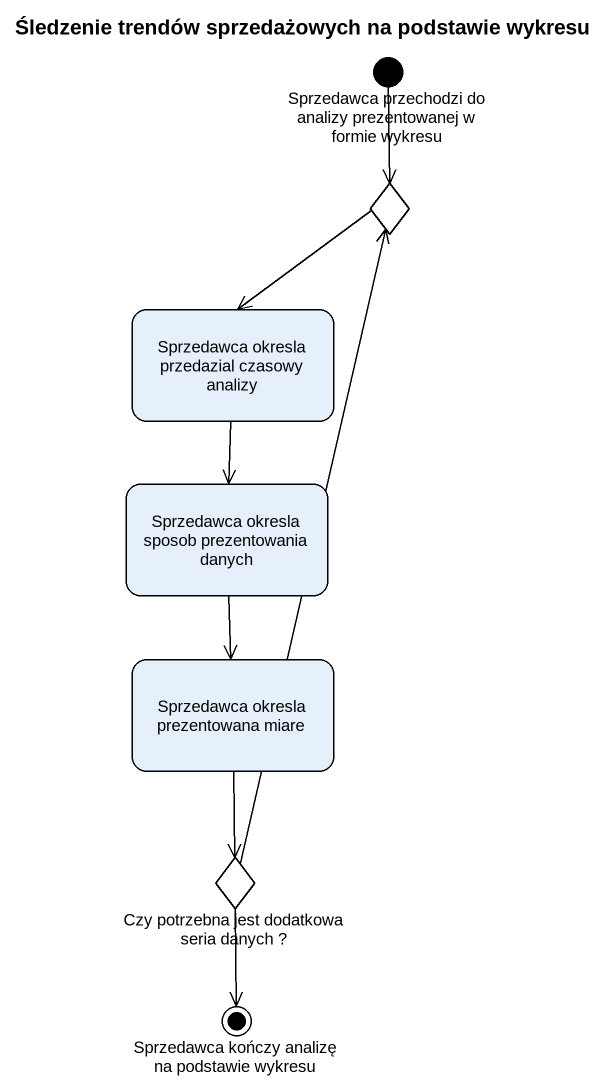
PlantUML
@startuml
title Śledzenie trendów sprzedażowych na podstawie wykresu
hide empty description
state "Sprzedawca przechodzi do analizy prezentowanej w formie wykresu" as Sprzedawca_przechodzi_do <<start>>
state choice1 <<choice>>
state "Sprzedawca okresla przedazial czasowy analizy" as Sprzedawca_okresla
state "Sprzedawca okresla sposob prezentowania danych" as Sprzedawca_okresla_sposob
state "Sprzedawca okresla prezentowana miare" as Sprzedawca_okresla_2
state "Czy potrzebna jest dodatkowa seria danych ?" as Czy_potrzebna_jest <<choice>>
state "Sprzedawca kończy analizę na podstawie wykresu" as Sprzedawca_kończy_analizę <<end>>
Sprzedawca_przechodzi_do --> choice1
choice1 --> Sprzedawca_okresla
Sprzedawca_okresla --> Sprzedawca_okresla_sposob
Sprzedawca_okresla_sposob --> Sprzedawca_okresla_2
Sprzedawca_okresla_2 --> Czy_potrzebna_jest
Czy_potrzebna_jest -up-> choice1
Czy_potrzebna_jest --> Sprzedawca_kończy_analizę
@enduml
